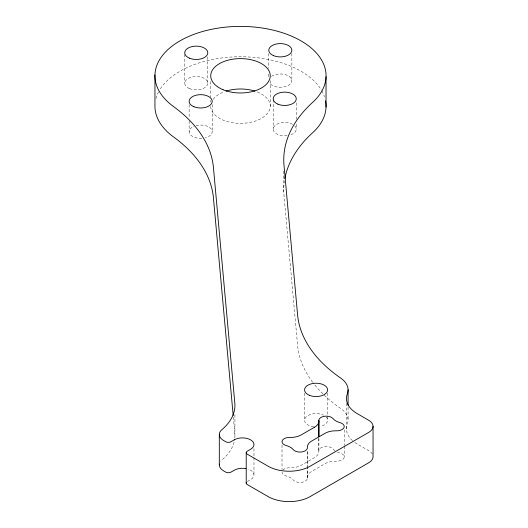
<?xml version="1.0" encoding="UTF-8"?>
<svg xmlns="http://www.w3.org/2000/svg" width="528" height="528" viewBox="0 0 528 528"><rect width="100%" height="100%" fill="white"/><g stroke="black" fill="none" stroke-linecap="round" stroke-linejoin="round"><path stroke-width="0.4" stroke-dasharray="2.64 1.98" d="M247.302 481.536L250.595 479.635A11.53 6.659 0 0 0 248.035 469.108M233.336 417.067L234.821 433.481A74.402 42.953 0 0 1 234.815 438.108M348.077 406.976L348.077 420.11M346.46 403.24L346.46 429.508M344.243 429.818L344.243 445.414M344.243 446.233L344.243 456.905M327.624 393.169L327.624 420.255M318.879 438.365L318.879 451.499M318.846 438.398L318.846 450.714M307.415 451.169L307.415 466.765L307.382 450.384M307.415 478.262L307.415 467.59L307.382 477.477M304.557 393.169L304.557 420.255M296.254 102.881L296.254 119.302M296.254 124.225L296.254 129.149M291.852 53.539L291.852 80.632M283.78 171.191L283.78 191.71M282.018 444.979L282.018 469.603M273.194 99.614L273.194 129.169M270.25 80.718L270.25 106.168M268.785 53.539L268.785 68.317M268.785 74.059L268.785 77.345M253.968 448.661L253.968 456.865M253.968 457.69L253.968 474.929M234.92 414.685L234.92 435.204M212.197 104.61L212.197 131.703M210.731 81.536L210.731 97.139M210.731 100.419L210.731 102.062M207.794 56.905L207.794 83.173M189.136 104.61L189.136 117.744M189.136 121.031L189.136 131.703M184.727 54.443L184.727 83.173M234.082 442.174A74.402 42.953 0 0 1 221.912 460A14.883 8.593 0 0 0 220.704 461.221M372.352 454.1A14.883 8.593 0 0 0 368.696 450.628L357.344 444.074A37.198 21.476 0 0 1 354.341 442.114M352.539 440.662A37.198 21.476 0 0 1 347.325 424.248A31.99 18.467 0 0 0 340.633 408.408A185.995 107.382 0 0 1 323.446 394.409M322.898 393.875A185.995 107.382 0 0 1 313.104 382.82M312.675 382.246A185.995 107.382 0 0 1 297.574 345.14L284.018 195.802A185.995 107.382 0 0 1 284.486 180.715M155.965 98.505A85.556 49.394 0 0 1 158.552 91.958M160.373 88.836A85.556 49.394 0 0 1 241.758 56.773A85.556 49.394 0 0 1 321.466 90.215M321.836 90.856A85.556 49.394 0 0 1 324.489 96.776M326.172 417.028A11.53 6.659 0 0 1 320.668 426.367M313.724 426.776A11.53 6.659 0 0 1 305.712 417.358A11.53 6.659 0 0 1 323.479 415.147M257.354 92.011A29.759 17.18 0 0 1 254.344 121.374A29.759 17.18 0 0 1 210.731 106.168M213.18 99.343A29.759 17.18 0 0 1 223.628 92.011M271.465 76.362A11.53 6.659 0 0 1 289.238 76.408A11.53 6.659 0 0 1 285.82 86.48A11.53 6.659 0 0 1 269.326 82.652M196.086 125.591A11.53 6.659 0 0 1 211.246 129.056A11.53 6.659 0 0 1 205.247 137.815M201.854 138.323A11.53 6.659 0 0 1 189.842 134.006A11.53 6.659 0 0 1 194.132 126.218M294.769 125.888A11.53 6.659 0 0 1 290.387 134.957M287.107 135.676A11.53 6.659 0 0 1 273.643 127.314A11.53 6.659 0 0 1 292.756 124.384M337.333 452.067A14.883 8.593 0 0 0 340.012 453.017A7.438 4.297 0 0 1 344.012 457.961A7.438 4.297 0 0 1 336.389 461.182A14.883 8.593 0 0 0 325.037 463.683L311.744 471.365A14.883 8.593 0 0 0 307.408 477.913A7.438 4.297 0 0 1 301.825 482.315A7.438 4.297 0 0 1 293.264 480.005A14.883 8.593 0 0 0 286.249 475.952A7.438 4.297 0 0 1 282.018 472.065M335.036 450.8A14.883 8.593 0 0 1 332.996 448.965A7.438 4.297 0 0 0 324.436 446.655A7.438 4.297 0 0 0 318.853 451.057A14.883 8.593 0 0 1 314.516 457.611L301.217 465.287A14.883 8.593 0 0 1 289.872 467.788A7.438 4.297 0 0 0 282.922 470.026M189.493 88.565A11.53 6.659 0 0 0 207.728 83.86A11.53 6.659 0 0 0 191.558 77.095A11.53 6.659 0 0 0 189.493 88.565"/><path stroke-width="0.79" d="M233.185 415.424L213.437 197.941A185.995 107.382 0 0 0 173.448 136.851A85.556 49.394 0 0 1 154.948 105.329L154.948 74.956M373.052 426.327L373.052 456.7A14.883 8.593 0 0 1 368.696 462.779L310.174 496.571A29.759 17.18 0 0 1 268.085 496.571L247.302 484.572A3.722 2.145 0 0 1 246.292 482.612M348.077 389.737L348.077 405.339M326.033 76.699L326.033 107.072M318.879 421.126L318.879 436.722L318.846 420.341M246.213 452.681L246.213 483.054M219.311 434.498L219.311 464.871M219.371 464.099A14.883 8.593 0 0 0 223.667 470.923L225.733 472.118A3.722 2.145 0 0 0 230.993 472.118L234.287 470.217A11.53 6.659 0 0 1 245.936 468.58M284.836 178.649A185.995 107.382 0 0 1 312.728 132.64A85.556 49.394 0 0 0 325.552 100.855M226.05 91.139A29.759 17.18 0 0 1 254.932 91.139M234.287 439.844L230.993 441.745A3.722 2.145 0 0 1 225.733 441.745L223.667 440.55A14.883 8.593 0 0 1 221.912 429.627A74.402 42.953 0 0 0 234.821 403.108L213.437 167.567A185.995 107.382 0 0 0 173.448 106.478A85.556 49.394 0 0 1 180.2 40.742A85.556 49.394 0 0 1 294.103 37.297A85.556 49.394 0 0 1 312.728 102.267A185.995 107.382 0 0 0 284.018 165.429L297.574 314.767A185.995 107.382 0 0 0 340.633 378.035A31.99 18.467 0 0 1 347.325 393.875A37.198 21.476 0 0 0 357.344 413.701L368.696 420.255A14.883 8.593 0 0 1 368.696 432.406L310.174 466.198A29.759 17.18 0 0 1 268.085 466.198L247.302 454.199A3.722 2.145 0 0 1 247.302 451.163L250.595 449.262A11.53 6.659 0 0 0 250.595 439.844A11.53 6.659 0 0 0 234.287 439.844M314.516 427.238L301.217 434.914A14.883 8.593 0 0 1 289.872 437.415A7.438 4.297 0 0 0 282.249 440.642A7.438 4.297 0 0 0 286.249 445.579A14.883 8.593 0 0 1 293.264 449.632A7.438 4.297 0 0 0 301.825 451.942A7.438 4.297 0 0 0 307.408 447.539A14.883 8.593 0 0 1 311.744 440.992L325.037 433.31A14.883 8.593 0 0 1 336.389 430.808A7.438 4.297 0 0 0 344.012 427.588A7.438 4.297 0 0 0 340.012 422.644A14.883 8.593 0 0 1 332.996 418.592A7.438 4.297 0 0 0 324.436 416.282A7.438 4.297 0 0 0 318.853 420.684A14.883 8.593 0 0 1 314.516 427.238M309.322 395.274A11.53 6.659 0 0 0 327.558 390.568A11.53 6.659 0 0 0 311.388 383.803A11.53 6.659 0 0 0 309.322 395.274M223.027 89.707A29.759 17.18 0 0 0 270.092 77.57A29.759 17.18 0 0 0 228.353 60.106A29.759 17.18 0 0 0 223.027 89.707M273.55 55.645A11.53 6.659 0 0 0 291.786 50.945A11.53 6.659 0 0 0 275.616 44.174A11.53 6.659 0 0 0 273.55 55.645M193.901 106.722A11.53 6.659 0 0 0 212.137 102.016A11.53 6.659 0 0 0 195.961 95.251A11.53 6.659 0 0 0 193.901 106.722M189.493 58.192A11.53 6.659 0 0 0 207.728 53.486A11.53 6.659 0 0 0 191.558 46.721A11.53 6.659 0 0 0 189.493 58.192M277.972 104.181A11.53 6.659 0 0 0 296.195 99.462A11.53 6.659 0 0 0 279.998 92.71A11.53 6.659 0 0 0 277.972 104.181"/></g></svg>
